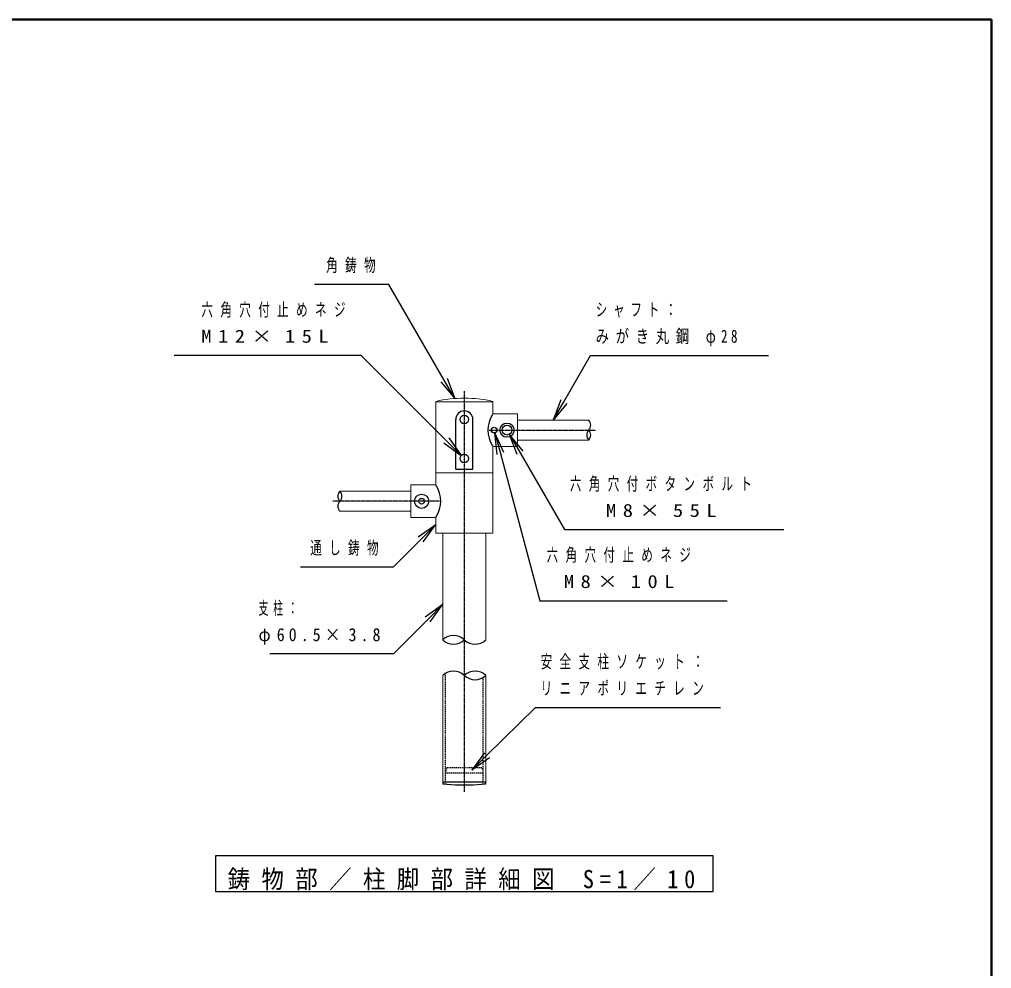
# Model space of a CAD drawing. Units: millimetres, scale not verified, with parts at other scales. Extents: x -11550 to 0, y 0 to 8010.
# Drawn here: x -4101 to 0, y 4005 to 8010 of the extents above; entities that cross this region are included whole.
import ezdxf

# ---------------------------------------------------------------- set-up
doc = ezdxf.new("R2010")
doc.units = ezdxf.units.MM
doc.linetypes.add('USER2', pattern=[6, 3, -1, 1, -1])
doc.linetypes.add('USER4', pattern=[8, 5, -3])
for name, color, linetype, lineweight in [('A3図枠', 7, 'Continuous', 25), ('線', 7, 'Continuous', 13), ('補助', 2, 'Continuous', 25)]:
    doc.layers.add(name, color=color, linetype=linetype, lineweight=lineweight)
doc.styles.add('ＭＳ ゴシック', font='')
doc.styles.get('ＭＳ ゴシック').set_extended_font_data('MS Gothic')

msp = doc.modelspace()

# ---------------------------------------------------------------- linework, layer by layer
at = {"layer": 'A3図枠', "lineweight": 50}
for p, q in [((0, 8010), (-11550, 8010)), ((0, 0), (0, 8010))]:
    msp.add_line(p, q, dxfattribs=at)
at = {"layer": '線', "color": 20, "linetype": 'USER2', "lineweight": 25}
for p, q in [((-2224.014, 6442), (-2224.014, 4750)), ((-2119.014, 6277), (-1669.014, 6277)), ((-2329.014, 5977), (-2779.014, 5977))]:
    msp.add_line(p, q, dxfattribs=at)
at = {"layer": '線'}
for p, q in [((-2344.014, 6398.498), (-2344.014, 6097)), ((-2104.014, 6398.498), (-2104.014, 6346)), ((-2344.014, 6396.929), (-2104.014, 6396.929)), ((-2104.014, 6346), (-1999.014, 6346)), ((-1999.014, 6346), (-1999.014, 6208)), ((-1699.014, 6319), (-1999.014, 6319)), ((-1699.014, 6235), (-1999.014, 6235)), ((-2104.014, 6208), (-1999.014, 6208)), ((-2104.014, 6208), (-2104.014, 6097)), ((-2104.014, 6097), (-2344.014, 6097)), ((-2344.014, 6097), (-2344.014, 6046)), ((-2344.014, 6097), (-2104.014, 6097)), ((-2104.014, 6097), (-2104.014, 5842)), ((-2449.014, 6046), (-2449.014, 5908)), ((-2344.014, 6046), (-2449.014, 6046)), ((-2449.014, 6019), (-2749.014, 6019)), ((-2449.014, 5935), (-2749.014, 5935)), ((-2344.014, 5908), (-2449.014, 5908)), ((-2344.014, 5908), (-2344.014, 5842)), ((-2104.014, 5842), (-2344.014, 5842)), ((-2314.764, 5392), (-2314.764, 5842)), ((-2133.264, 5392), (-2133.264, 5842)), ((-2314.764, 4792), (-2314.764, 5242)), ((-2133.264, 4792), (-2133.264, 5242)), ((-2133.264, 4792), (-2314.764, 4792))]:
    msp.add_line(p, q, dxfattribs=at)
at = {"layer": '線', "color": 2, "lineweight": 25}
for p, q in [((-2260.014, 6112), (-2260.014, 6322)), ((-2188.014, 6112), (-2188.014, 6322)), ((-2260.014, 6112), (-2188.014, 6112)), ((-2134.014, 4792), (-2314.014, 4792)), ((-2314.014, 4792), (-2314.014, 4783)), ((-2297.889, 4783), (-2314.014, 4783)), ((-2134.014, 4783), (-2150.139, 4783)), ((-2134.014, 4792), (-2134.014, 4783))]:
    msp.add_line(p, q, dxfattribs=at)
at = {"layer": '線', "color": 4, "linetype": 'USER4', "lineweight": 25}
for p, q in [((-2303.364, 4792), (-2303.364, 5250.783)), ((-2144.664, 4792), (-2144.664, 5233.217)), ((-2297.889, 4852), (-2303.964, 4831)), ((-2150.139, 4852), (-2297.889, 4852)), ((-2150.139, 4852), (-2144.064, 4831)), ((-2303.964, 4831), (-2144.064, 4831))]:
    msp.add_line(p, q, dxfattribs=at)
at = {"layer": '線', "color": 2, "lineweight": 25}
for centre, radius in [((-2224.014, 6322), 18), ((-2098.014, 6277), 12), ((-2044.014, 6277), 30), ((-2044.014, 6277), 20.7), ((-2224.014, 6157), 18), ((-2404.014, 5977), 30), ((-2404.014, 5977), 12)]:
    msp.add_circle(centre, radius, dxfattribs=at)
at = {"layer": '線'}
msp.add_arc((-2224.014, 5872), 540, 77.16041, 102.83959, dxfattribs=at)
at = {"layer": '線', "color": 2, "lineweight": 25}
for centre, radius, start, end in [((-2224.014, 6322), 36, 0, 180), ((-2005.462, 6277), 119.383, 146.42046, 213.57954), ((-1721.064, 6298), 30.45, 316.39718, 43.60282), ((-1676.964, 6256), 30.45, 136.39718, 223.60282), ((-1721.064, 6256), 30.45, 316.39718, 43.60282), ((-2442.565, 5977), 119.383, 326.42046, 33.57954), ((-2726.964, 5998), 30.45, 136.39718, 223.60282), ((-2771.064, 5998), 30.45, 316.39718, 43.60282), ((-2726.964, 5956), 30.45, 136.39718, 223.60282), ((-2269.389, 5344.896), 65.404, 46.07099, 133.92901), ((-2269.389, 5439.104), 65.404, 226.07099, 313.92901), ((-2178.639, 5439.104), 65.404, 226.07099, 313.92901), ((-2269.389, 5194.896), 65.404, 46.07099, 133.92901), ((-2178.639, 5194.896), 65.404, 46.07099, 133.92901), ((-2178.639, 5289.104), 65.404, 226.07099, 313.92901), ((-2224.014, 5691.086), 911.086, 265.34909, 274.65091)]:
    msp.add_arc(centre, radius, start, end, dxfattribs=at)
at = {"layer": '補助'}
for p, q in [((-2571.967, 6892), (-2855.706, 6892)), ((-2541.967, 6892), (-2571.967, 6892)), ((-2309.436, 6488.46), (-2541.967, 6892)), ((-2689.014, 6592), (-3448.363, 6592)), ((-2659.014, 6592), (-2689.014, 6592)), ((-2300.381, 6233.368), (-2659.014, 6592)), ((-1804.014, 6396.942), (-1691.397, 6592)), ((-1691.397, 6592), (-1661.397, 6592)), ((-1661.397, 6592), (-940.286, 6592)), ((-2322.433, 6480.971), (-2264.502, 6410.48)), ((-2264.502, 6410.48), (-2309.436, 6488.46)), ((-2296.439, 6495.949), (-2264.502, 6410.48)), ((-1817.004, 6404.442), (-1849.014, 6319)), ((-1849.014, 6319), (-1804.014, 6396.942)), ((-1791.023, 6389.442), (-1849.014, 6319)), ((-2236.741, 6169.728), (-2300.381, 6233.368)), ((-2289.774, 6243.974), (-2236.741, 6169.728)), ((-2086.101, 6174.593), (-2094.908, 6265.409)), ((-2057.123, 6182.359), (-2094.908, 6265.409)), ((-2094.908, 6265.409), (-2071.612, 6178.476)), ((-2001.654, 6173.631), (-2033.664, 6259.073)), ((-1975.673, 6188.631), (-2033.664, 6259.073)), ((-2033.664, 6259.073), (-1988.664, 6181.131)), ((-2310.988, 6222.761), (-2236.741, 6169.728)), ((-2071.612, 6178.476), (-1905.073, 5557)), ((-1988.664, 6181.131), (-1801.526, 5857)), ((-2418.209, 5826.396), (-2344.014, 5879.5)), ((-2344.014, 5879.5), (-2407.593, 5815.8)), ((-2396.976, 5805.203), (-2344.014, 5879.5)), ((-1801.526, 5857), (-1771.526, 5857)), ((-1771.526, 5857), (-876.439, 5857)), ((-2407.593, 5815.8), (-2524.014, 5699.157)), ((-2554.014, 5699.157), (-2914.442, 5699.157)), ((-2524.014, 5699.157), (-2554.014, 5699.157)), ((-2388.908, 5488.825), (-2314.764, 5542)), ((-2314.764, 5542), (-2378.281, 5478.239)), ((-2367.654, 5467.652), (-2314.764, 5542)), ((-1905.073, 5557), (-1875.073, 5557)), ((-1875.073, 5557), (-1115.724, 5557)), ((-2378.281, 5478.239), (-2523.214, 5332.75)), ((-2553.214, 5332.75), (-3045.077, 5332.75)), ((-2523.214, 5332.75), (-2553.214, 5332.75)), ((-2128.591, 4904.772), (-1924.014, 5107)), ((-1924.014, 5107), (-1894.014, 5107)), ((-1894.014, 5107), (-1143.937, 5107)), ((-2139.136, 4915.44), (-2192.597, 4841.501)), ((-2192.597, 4841.501), (-2128.591, 4904.772)), ((-2118.046, 4894.104), (-2192.597, 4841.501))]:
    msp.add_line(p, q, dxfattribs=at)
msp.add_lwpolyline([(-3274.014, 4480), (-3274.014, 4330), (-1174.014, 4330), (-1174.014, 4480)], close=True, dxfattribs=at)

# ---------------------------------------------------------------- texts
at = {"layer": '補助', "style": 'ＭＳ ゴシック'}
for s, insert, char_height, attachment_point in [('\\T1.64;\\W0.65;角鋳物', (-2806.717, 7000.75), 54.99, 1), ('\\T1.64;\\W0.65;六角穴付止めネジ', (-3333.264, 6813.25), 54.99, 1), ('\\T1.5;\\W0.65;シャフト：', (-1669.647, 6813.25), 54.99, 1), ('\\T1.64;\\W1.15;M12×15L', (-3333.264, 6700.75), 54.99, 1), ('\\T1.5;\\W0.75;みがき丸鋼\\~φ28', (-1669.647, 6700.75), 54.99, 1), ('\\T1.64;\\W0.65;六角穴付ボタンボルト', (-1379.276, 6078.25), 54.99, 2), ('\\T1.64;\\W1.15;M8×55L', (-1379.276, 5965.75), 54.99, 2), ('\\T1.64;\\W0.65;通し鋳物', (-2874.264, 5807.907), 54.99, 1), ('\\T1.64;\\W0.65;六角穴付止めネジ', (-1557.073, 5778.25), 54.99, 2), ('\\T1.64;\\W1.15;M8×10L', (-1557.073, 5665.75), 54.99, 2), ('\\T1.5;\\W0.55;支柱：', (-3092.035, 5554), 54.99, 1), ('\\T1.5;\\W0.9;φ60.5×3.8', (-3092.035, 5441.5), 54.99, 1), ('\\T1.64;\\W0.65;安全支柱ソケット：', (-1902.264, 5328.25), 54.99, 1), ('\\T1.64;\\W0.65;リニアポリエチレン', (-1902.264, 5215.75), 54.99, 1), ('\\T1.51;\\W0.9;鋳物部／柱脚部詳細図\\~S=1／10', (-2224.014, 4335), 76.98, 8)]:
    msp.add_mtext(s, dxfattribs=dict(at, insert=insert, char_height=char_height, attachment_point=attachment_point))

doc.saveas('drawing.dxf')
